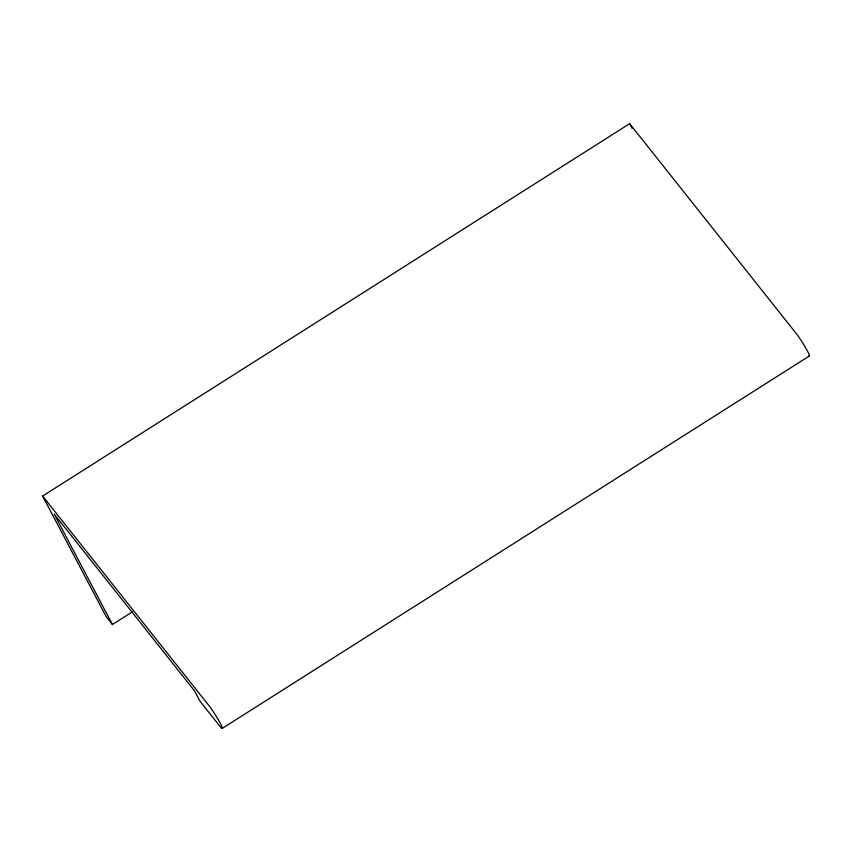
<?xml version="1.0" encoding="UTF-8"?>
<svg xmlns="http://www.w3.org/2000/svg" width="852" height="852" viewBox="0 0 852 852"><rect width="100%" height="100%" fill="white"/><g stroke="black" fill="none" stroke-linecap="round" stroke-linejoin="round"><path stroke-width="1.28" d="M132.635 611.683L112.432 624.505L106.18 616.624L42.6 496.045L629.66 123.668L795.789 332.962A15.251 1.406 57.6 0 1 805.822 348.138A15.251 1.406 57.6 0 1 808.963 355.955M222.34 728.332L809.4 355.955M42.6 496.045L208.729 705.328A15.251 1.406 57.6 0 1 220.37 723.423A15.251 1.406 57.6 0 1 219.496 725.744L199.954 701.121L194.565 690.908L54.24 514.129L112.432 624.505M629.66 123.668L632.12 128.354"/></g></svg>
